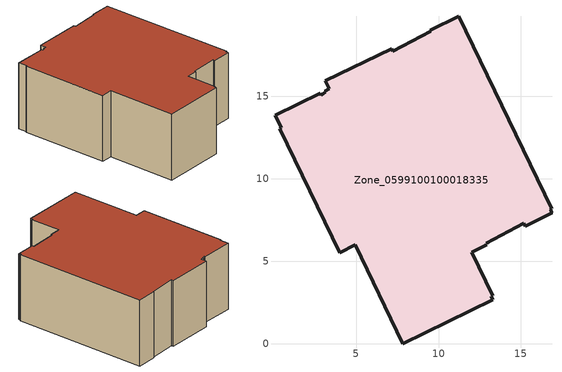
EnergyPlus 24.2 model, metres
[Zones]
Zone_0599100100018335
 floor ground (C_G): 7.24,17.72 9.53,18.94 9.49,19.01 11.23,19.85 16.88,8.19 16.78,8.14 16.88,7.93 15.26,7.13 15.17,7.3 12.88,6.11 12.94,5.99 12.02,5.54 13.28,2.91 13.19,2.87 13.28,2.66 7.82,0 4.96,5.99 4,5.53 0.38,13.03 0.46,13.09 0.08,13.86 2.84,15.19 2.9,15.06 3.12,15.24 3.09,15.31 3.38,15.45 3.13,15.95 7.16,17.89 z0
 wall outside (C_F): 4.96,5.99 7.82,0 13.28,2.66 13.19,2.87 13.28,2.91 12.02,5.54 12.94,5.99 12.88,6.11 15.17,7.3 15.26,7.13 16.88,7.93 16.78,8.14 16.88,8.19 11.23,19.85 9.49,19.01 9.53,18.94 7.24,17.72 7.16,17.89 3.13,15.95 3.38,15.45 3.09,15.31 3.12,15.24 2.9,15.06 2.84,15.19 0.08,13.86 0.46,13.09 0.38,13.03 4,5.53 4.96,5.99 z0:6.32
 roof outside (C_R): 9.53,18.94 7.24,17.72 7.16,17.89 3.13,15.95 3.38,15.45 3.09,15.31 3.12,15.24 2.9,15.06 2.84,15.19 0.08,13.86 0.46,13.09 0.38,13.03 4,5.53 4.96,5.99 7.82,0 13.28,2.66 13.19,2.87 13.28,2.91 12.02,5.54 12.94,5.99 12.88,6.11 15.17,7.3 15.26,7.13 16.88,7.93 16.78,8.14 16.88,8.19 11.23,19.85 9.49,19.01 z6.32
[BUILDING]
Pand.0599100100018335: North Axis=0; Terrain=City; Loads Convergence Tolerance Value=0.04; Temperature Convergence Tolerance Value=0.4; Solar Distribution=FullExterior; Maximum Number of Warmup Days=25; Minimum Number of Warmup Days=1
[Site:Location]
Rotterdam.The.Hague.AP_ZH_NLD Design_Conditions: Latitude=51.96; Longitude=4.45; Time Zone=1; Elevation=-4.5
[SITE:GROUNDTEMPERATURE:BUILDINGSURFACE]
18, 18, 18, 18, 18, 18, 18, 18, 18, 18, 18, 18
[MATERIAL] Thermal Absorptance=0.9; Solar Absorptance=0.7; Visible Absorptance=0.7
Name | Roughness | Thickness | Conductivity | Density | Specific Heat
G.D.2015-2018 | MediumSmooth | 0.15 | 0.0428571 | 540 | 1210
F.D.2015-2018 | Rough | 0.3 | 0.0666667 | 1920 | 840
R.D.2015-2018 | MediumRough | 0.2 | 0.0333333 | 1500 | 1000
[CONSTRUCTION]
C_G: G.D.2015-2018
C_F: F.D.2015-2018
C_R: R.D.2015-2018
[ZONE]
Zone_0599100100018335: Type=1; Multiplier=1; Ceiling Height=Autocalculate; Volume=Autocalculate; Floor Area=autocalculate; Part of Total Floor Area=Yes
[ZONEINFILTRATION:DESIGNFLOWRATE]
Infil_Zone_0599100100018335: Zone or ZoneList or Space or SpaceList=Zone_0599100100018335; Schedule=AlwaysOn; Design Flow Rate Calculation Method=Flow/Area; Flow Rate per Floor Area=0.0021; Constant Term Coefficient=1; Temperature Term Coefficient=0; Velocity Term Coefficient=0; Velocity Squared Term Coefficient=0
[HVACTEMPLATE:ZONE:IDEALLOADSAIRSYSTEM]
Zone_0599100100018335: Maximum Heating Supply Air Temperature=50; Minimum Cooling Supply Air Temperature=13; Maximum Heating Supply Air Humidity Ratio=0.0156; Minimum Cooling Supply Air Humidity Ratio=0.0077; Heating Limit=NoLimit; Cooling Limit=NoLimit; Dehumidification Control Type=ConstantSensibleHeatRatio; Cooling Sensible Heat Ratio=0.7; Dehumidification Setpoint=60; Humidification Control Type=None; Humidification Setpoint=30; Outdoor Air Method=None; Outdoor Air Flow Rate per Person=0.00944; Outdoor Air Flow Rate per Zone Floor Area=0; Outdoor Air Flow Rate per Zone=0; Demand Controlled Ventilation Type=None; Outdoor Air Economizer Type=NoEconomizer; Heat Recovery Type=None; Sensible Heat Recovery Effectiveness=0.7; Latent Heat Recovery Effectiveness=0.65
[ZONECONTROL:THERMOSTAT]
ThermostatControl_Zone_0599100100018335: Zone or ZoneList=Zone_0599100100018335; Control Type Schedule=DualSetpointControlType; Control 1=Thermostat_Zone_0599100100018335; Temperature Difference Between Cutout And Setpoint=0
[THERMOSTATSETPOINT:DUALSETPOINT]
Thermostat_Zone_0599100100018335: Heating Setpoint Temperature Schedule=HeatingSetpoint_Zone_0599100100018335; Cooling Setpoint Temperature Schedule=CoolingSetpoint_Zone_0599100100018335
[SCHEDULE:COMPACT]
HeatingSetpoint_Zone_0599100100018335: Through: 12/31, For: AllDays, Until: 24:00, 21
CoolingSetpoint_Zone_0599100100018335: Through: 12/31, For: AllDays, Until: 24:00, 24
DualSetpointControlType: Through: 12/31, For: AllDays, Until: 24:00, 4
AlwaysOn: Through: 12/31, For: AllDays, Until: 24:00, 1
